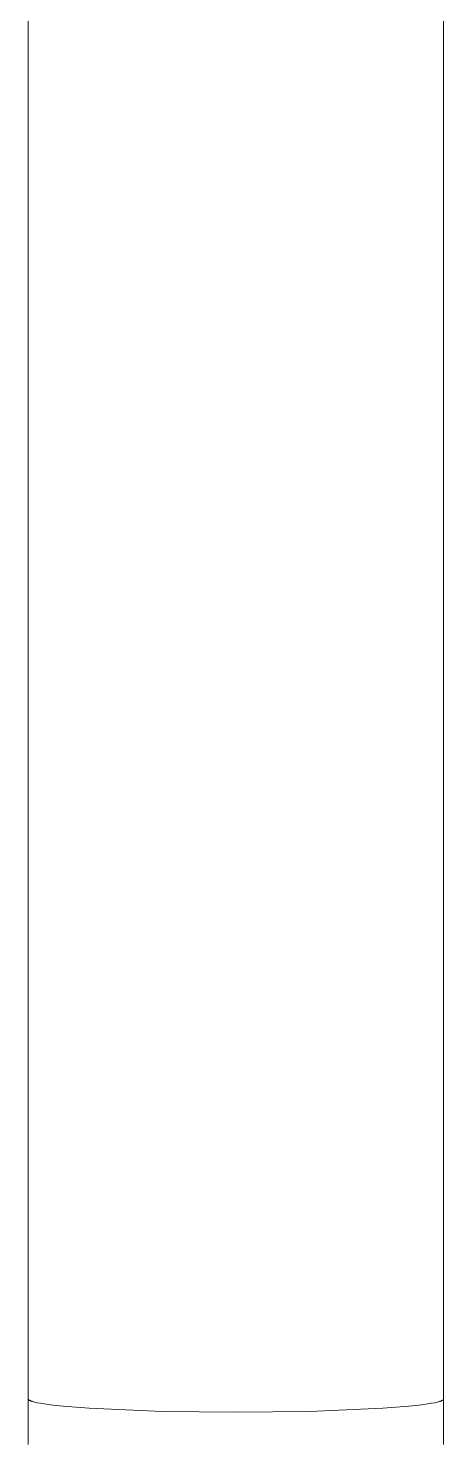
# Model space of a CAD drawing. Header units: millimetres. Extents: x -779 to 3049, y 55 to 2500.
# Drawn here: x -518.4 to -488.4, y 1832.4 to 1934.7 of the extents above; entities that cross this region are included whole.
import ezdxf

# ---------------------------------------------------------------- set-up
doc = ezdxf.new("R2010")
doc.units = ezdxf.units.MM
doc.layers.add('ZANO_R', color=7, linetype='Continuous', lineweight=0)

msp = doc.modelspace()

# ---------------------------------------------------------------- linework, layer by layer
at = {"layer": 'ZANO_R'}
for p, q in [((-518.36, 1998.8), (-518.36, 1835.66)), ((-488.36, 1998.8), (-488.36, 1835.66)), ((-518.36, 1835.66), (-518.36, 1835.66)), ((-518.36, 1835.66), (-518.36, 1835.66)), ((-518.36, 1835.66), (-518.36, 1835.65)), ((-518.36, 1835.65), (-518.36, 1835.65)), ((-518.36, 1835.65), (-518.36, 1835.65)), ((-518.36, 1835.65), (-518.36, 1835.65)), ((-518.36, 1835.65), (-518.36, 1835.65)), ((-518.36, 1835.65), (-518.36, 1835.65)), ((-518.36, 1835.65), (-518.36, 1835.65)), ((-518.36, 1835.65), (-518.36, 1835.64)), ((-518.36, 1833.8), (-518.36, 1835.65)), ((-518.36, 1835.64), (-518.36, 1835.64)), ((-518.36, 1835.64), (-518.36, 1835.64)), ((-518.36, 1835.64), (-518.35, 1835.64)), ((-518.35, 1835.64), (-518.35, 1835.64)), ((-518.35, 1835.64), (-518.35, 1835.64)), ((-518.35, 1835.64), (-518.35, 1835.64)), ((-518.35, 1835.64), (-518.35, 1835.63)), ((-518.35, 1835.63), (-518.35, 1835.63)), ((-518.35, 1835.63), (-518.35, 1835.63)), ((-518.35, 1835.63), (-518.35, 1835.63)), ((-518.35, 1835.63), (-518.35, 1835.63)), ((-518.35, 1835.63), (-518.35, 1835.63)), ((-518.35, 1835.63), (-518.35, 1835.62)), ((-518.35, 1835.62), (-518.35, 1835.62)), ((-518.35, 1835.62), (-518.34, 1835.62)), ((-518.34, 1835.62), (-518.34, 1835.62)), ((-518.34, 1835.62), (-518.34, 1835.61)), ((-518.34, 1835.61), (-518.34, 1835.61)), ((-518.34, 1835.61), (-518.33, 1835.61)), ((-518.33, 1835.61), (-518.33, 1835.61)), ((-518.33, 1835.61), (-518.33, 1835.6)), ((-518.33, 1835.6), (-518.33, 1835.6)), ((-518.33, 1835.6), (-518.32, 1835.6)), ((-518.32, 1835.6), (-518.32, 1835.59)), ((-518.32, 1835.59), (-518.32, 1835.59)), ((-518.32, 1835.59), (-518.31, 1835.59)), ((-518.31, 1835.59), (-518.31, 1835.59)), ((-518.31, 1835.59), (-518.3, 1835.58)), ((-518.3, 1835.58), (-518.29, 1835.58)), ((-518.29, 1835.58), (-518.29, 1835.57)), ((-518.29, 1835.57), (-518.28, 1835.56)), ((-518.28, 1835.56), (-518.26, 1835.56)), ((-518.26, 1835.56), (-518.25, 1835.55)), ((-518.25, 1835.55), (-518.24, 1835.55)), ((-518.24, 1835.55), (-518.23, 1835.54)), ((-518.23, 1835.54), (-518.22, 1835.54)), ((-518.22, 1835.54), (-518.2, 1835.53)), ((-518.2, 1835.53), (-518.17, 1835.51)), ((-518.17, 1835.51), (-518.14, 1835.5)), ((-518.14, 1835.5), (-518.1, 1835.49)), ((-518.1, 1835.49), (-518.07, 1835.48)), ((-518.07, 1835.48), (-517.98, 1835.46)), ((-517.98, 1835.46), (-517.9, 1835.43)), ((-517.9, 1835.43), (-517.81, 1835.41)), ((-517.81, 1835.41), (-517.72, 1835.39)), ((-489, 1835.39), (-488.91, 1835.41)), ((-488.91, 1835.41), (-488.82, 1835.43)), ((-488.82, 1835.43), (-488.73, 1835.46)), ((-488.73, 1835.46), (-488.64, 1835.48)), ((-488.64, 1835.48), (-488.61, 1835.49)), ((-488.61, 1835.49), (-488.58, 1835.5)), ((-488.58, 1835.5), (-488.55, 1835.51)), ((-488.55, 1835.51), (-488.52, 1835.53)), ((-488.52, 1835.53), (-488.5, 1835.54)), ((-488.5, 1835.54), (-488.48, 1835.54)), ((-488.48, 1835.54), (-488.47, 1835.55)), ((-488.47, 1835.55), (-488.46, 1835.55)), ((-488.46, 1835.55), (-488.45, 1835.56)), ((-488.45, 1835.56), (-488.44, 1835.56)), ((-488.44, 1835.56), (-488.43, 1835.57)), ((-488.43, 1835.57), (-488.42, 1835.58)), ((-488.42, 1835.58), (-488.41, 1835.59)), ((-488.42, 1835.58), (-488.42, 1835.58)), ((-488.41, 1835.59), (-488.4, 1835.59)), ((-488.4, 1835.59), (-488.39, 1835.6)), ((-488.4, 1835.59), (-488.4, 1835.59)), ((-488.4, 1835.59), (-488.4, 1835.59)), ((-488.39, 1835.6), (-488.38, 1835.61)), ((-488.39, 1835.6), (-488.39, 1835.6)), ((-488.39, 1835.6), (-488.39, 1835.6)), ((-488.38, 1835.61), (-488.37, 1835.62)), ((-488.38, 1835.61), (-488.38, 1835.61)), ((-488.38, 1835.61), (-488.38, 1835.61)), ((-488.38, 1835.61), (-488.38, 1835.61)), ((-488.37, 1835.62), (-488.37, 1835.63)), ((-488.37, 1835.63), (-488.37, 1835.63)), ((-488.37, 1835.63), (-488.37, 1835.63)), ((-488.37, 1835.63), (-488.37, 1835.63)), ((-488.37, 1835.63), (-488.36, 1835.63)), ((-488.37, 1835.62), (-488.37, 1835.62)), ((-488.37, 1835.62), (-488.37, 1835.62)), ((-488.37, 1835.62), (-488.37, 1835.62)), ((-488.36, 1835.65), (-488.36, 1835.66)), ((-488.36, 1835.66), (-488.36, 1835.66)), ((-488.36, 1835.66), (-488.36, 1835.66)), ((-488.36, 1835.64), (-488.36, 1835.65)), ((-488.36, 1835.65), (-488.36, 1835.65)), ((-488.36, 1835.65), (-488.36, 1835.65)), ((-488.36, 1835.65), (-488.36, 1835.65)), ((-488.36, 1835.65), (-488.36, 1835.65)), ((-488.36, 1835.65), (-488.36, 1835.65)), ((-488.36, 1835.65), (-488.36, 1835.65)), ((-488.36, 1833.8), (-488.36, 1835.65)), ((-488.36, 1835.63), (-488.36, 1835.64)), ((-488.36, 1835.64), (-488.36, 1835.64)), ((-488.36, 1835.64), (-488.36, 1835.64)), ((-488.36, 1835.64), (-488.36, 1835.64)), ((-488.36, 1835.64), (-488.36, 1835.64)), ((-488.36, 1835.64), (-488.36, 1835.64)), ((-488.36, 1835.64), (-488.36, 1835.64)), ((-488.36, 1835.63), (-488.36, 1835.63)), ((-517.72, 1835.39), (-517.47, 1835.35)), ((-517.47, 1835.35), (-517.22, 1835.31)), ((-517.22, 1835.31), (-516.6, 1835.22)), ((-516.6, 1835.22), (-515.84, 1835.14)), ((-515.84, 1835.14), (-513.97, 1834.99)), ((-513.97, 1834.99), (-508.67, 1834.76)), ((-508.67, 1834.76), (-503.36, 1834.7)), ((-503.36, 1834.7), (-498.05, 1834.76)), ((-498.05, 1834.76), (-492.74, 1834.99)), ((-492.74, 1834.99), (-490.88, 1835.14)), ((-490.88, 1835.14), (-490.12, 1835.22)), ((-490.12, 1835.22), (-489.49, 1835.31)), ((-489.49, 1835.31), (-489.25, 1835.35)), ((-489.25, 1835.35), (-489, 1835.39)), ((-518.36, 1832.36), (-518.36, 1833.8)), ((-488.36, 1832.36), (-488.36, 1833.8))]:
    msp.add_line(p, q, dxfattribs=at)

doc.saveas('drawing.dxf')
